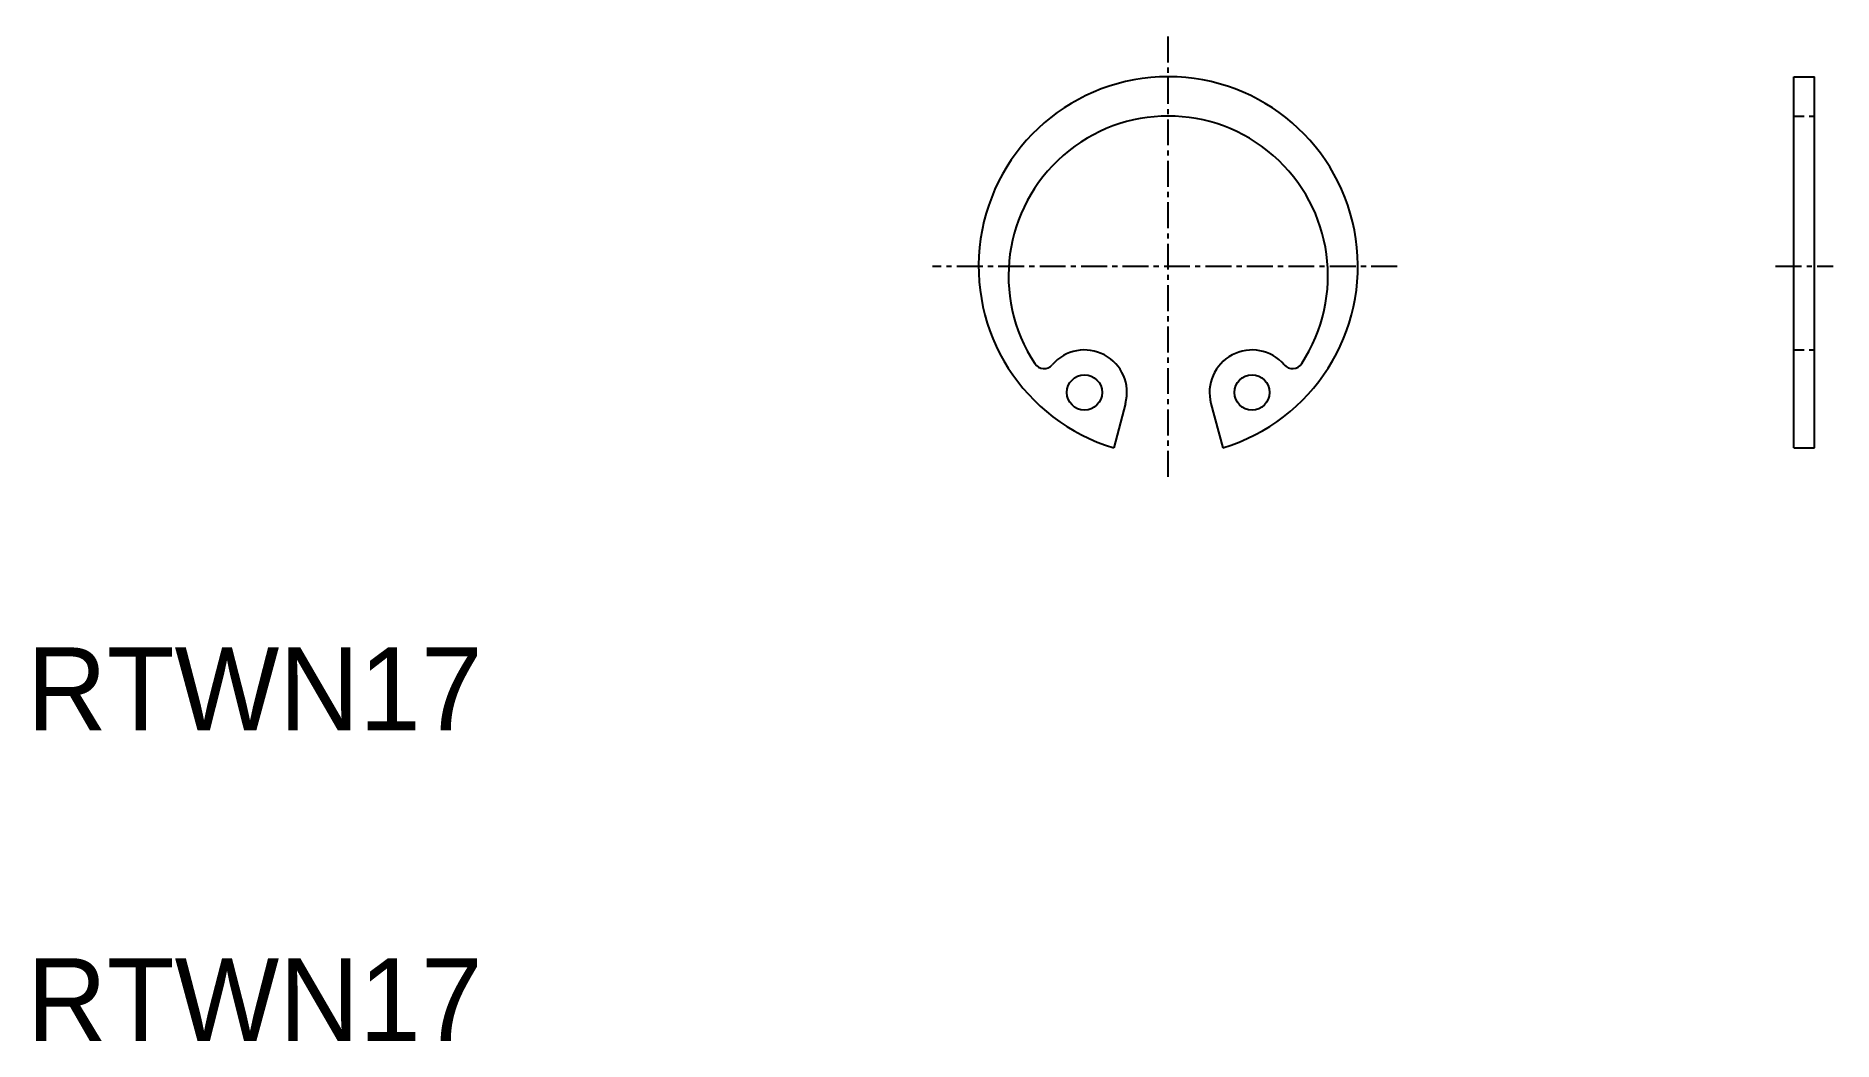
# Model space of a CAD drawing. Extents: x 10.4 to 97.2, y 10 to 58.5.
import ezdxf

# ---------------------------------------------------------------- set-up
doc = ezdxf.new("R2010")
doc.units = 0
doc.linetypes.add('CENTER', pattern=[2, 1.25, -0.25, 0.25, -0.25])
doc.linetypes.add('DASHED', pattern=[0.75, 0.5, -0.25])
doc.layers.get('0').update_dxf_attribs({"linetype": 'CONTINUOUS'})
doc.layers.add('CENTER', color=1, linetype='CENTER')

msp = doc.modelspace()

# ---------------------------------------------------------------- linework, layer by layer
at = {"color": 7, "linetype": 'CONTINUOUS'}
for p, q in [((95.264, 38.634), (95.264, 56.547)), ((95.264, 56.547), (96.264, 56.547)), ((96.264, 38.634), (96.264, 56.547)), ((63.022, 40.774), (62.448, 38.634)), ((67.14, 40.774), (67.714, 38.634)), ((95.264, 38.634), (96.264, 38.634))]:
    msp.add_line(p, q, dxfattribs=at)
at = {"color": 3, "linetype": 'DASHED'}
for p, q in [((95.264, 54.647), (96.264, 54.647)), ((95.264, 43.357), (96.264, 43.357))]:
    msp.add_line(p, q, dxfattribs=at)
at = {"color": 7, "linetype": 'CONTINUOUS'}
for centre in [(61.038, 41.306), (69.124, 41.306)]:
    msp.add_circle(centre, 0.85, dxfattribs=at)
for centre, radius, start, end in [((65.081, 47.397), 9.15, 286.72261, 253.27739), ((65.081, 46.939), 7.708, 326.67498, 213.32502), ((59.085, 42.991), 0.529, 212.88159, 319.20908), ((61.038, 41.306), 2.051, 345, 139.20908), ((69.124, 41.306), 2.051, 40.79092, 195), ((71.077, 42.991), 0.529, 220.79092, 327.11841)]:
    msp.add_arc(centre, radius, start, end, dxfattribs=at)
at = {"layer": 'CENTER', "color": 1, "linetype": 'CENTER'}
for p, q in [((65.081, 37.237), (65.081, 58.516)), ((76.127, 47.394), (53.712, 47.394)), ((94.394, 47.395), (97.164, 47.395))]:
    msp.add_line(p, q, dxfattribs=at)

# ---------------------------------------------------------------- texts
at = {"color": 7, "linetype": 'CONTINUOUS'}
for p in [(10, 25), (10, 10)]:
    msp.add_text('RTWN17', height=4, dxfattribs=at).set_placement(p)

doc.saveas('drawing.dxf')
